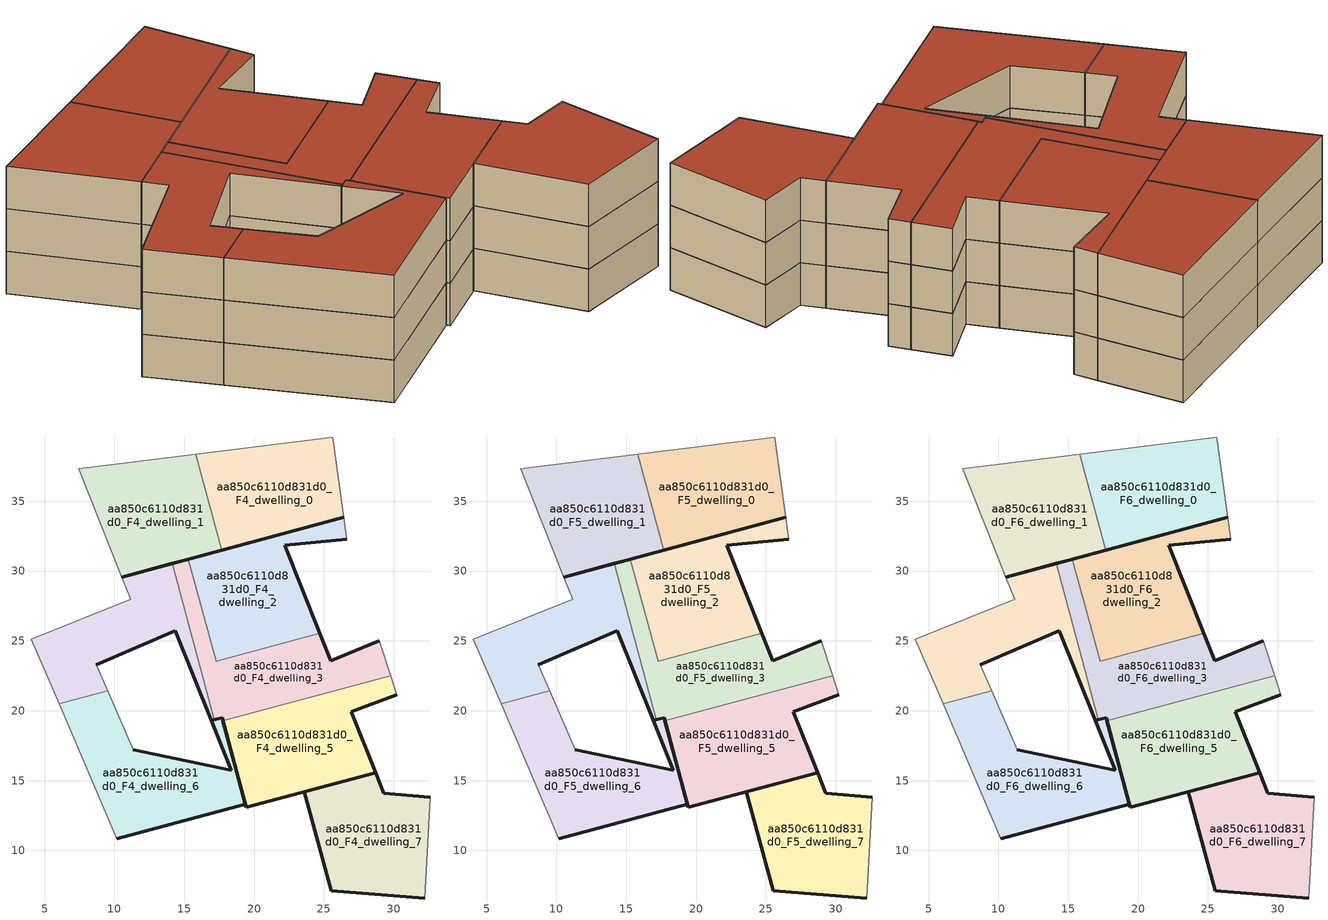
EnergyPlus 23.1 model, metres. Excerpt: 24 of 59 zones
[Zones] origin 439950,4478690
aa850c6110d831d0_F4_dwelling_0
 floor to aa850c6110d831d0_F3_dwelling_0 (EU_floor_Construction): 26.41,33.86 25.63,39.6 15.84,38.38 17.7,31.51 z12
 wall outside (EU_wall_Construction): 26.41,33.86 17.7,31.51 z12:15
 wall to aa850c6110d831d0_F4_dwelling_1 (EU_wall_Construction): 17.7,31.51 15.84,38.38 z12:15
 wall adiabatic (EU_wall_Construction): 15.84,38.38 25.63,39.6 26.41,33.86 z12:15
aa850c6110d831d0_F4_dwelling_1
 floor to aa850c6110d831d0_F3_dwelling_1 (EU_floor_Construction): 17.7,31.51 15.84,38.38 7.44,37.33 10.54,29.57 z12
 wall outside (EU_wall_Construction): 17.7,31.51 10.54,29.57 z12:15
 wall adiabatic (EU_wall_Construction): 10.54,29.57 7.44,37.33 15.84,38.38 z12:15
aa850c6110d831d0_F4_dwelling_2
 floor to aa850c6110d831d0_F3_dwelling_2 (EU_floor_Construction): 24.71,25.54 22.19,31.83 26.63,32.27 26.41,33.86 15.3,30.86 17.28,23.53 z12
 wall outside (EU_wall_Construction): 15.3,30.86 26.41,33.86 / 26.63,32.27 22.19,31.83 24.71,25.54 z12:15
 wall adiabatic (EU_wall_Construction): 26.41,33.86 26.63,32.27 z12:15
 wall to aa850c6110d831d0_F4_dwelling_3 (EU_wall_Construction): 24.71,25.54 17.28,23.53 15.3,30.86 z12:15
aa850c6110d831d0_F4_dwelling_3
 floor to aa850c6110d831d0_F3_dwelling_3 (EU_floor_Construction): 29.79,22.52 28.98,25.03 25.49,23.59 24.71,25.54 17.28,23.53 15.3,30.86 14.14,30.54 17.16,19.37 17.71,19.51 17.78,19.27 z12
 wall outside (EU_wall_Construction): 14.14,30.54 15.3,30.86 / 24.71,25.54 25.49,23.59 28.98,25.03 / 17.78,19.27 17.71,19.51 17.16,19.37 z12:15
 wall to aa850c6110d831d0_F4_dwelling_4 (EU_wall_Construction): 17.16,19.37 14.14,30.54 z12:15
 wall adiabatic (EU_wall_Construction): 28.98,25.03 29.79,22.52 z12:15
 wall to aa850c6110d831d0_F4_dwelling_5 (EU_wall_Construction): 29.79,22.52 17.78,19.27 z12:15
aa850c6110d831d0_F4_dwelling_4
 floor to aa850c6110d831d0_F3_dwelling_4 (EU_floor_Construction): 17.16,19.37 14.14,30.54 10.54,29.57 11.18,27.97 4.07,25.12 6.04,20.49 9.51,21.43 8.71,23.28 14.36,25.71 16.94,19.31 z12
 wall outside (EU_wall_Construction): 10.54,29.57 14.14,30.54 / 17.16,19.37 16.94,19.31 14.36,25.71 8.71,23.28 z12:15
 wall to aa850c6110d831d0_F4_dwelling_6 (EU_wall_Construction): 9.51,21.43 6.04,20.49 z12:15
 wall adiabatic (EU_wall_Construction): 6.04,20.49 4.07,25.12 11.18,27.97 10.54,29.57 / 8.71,23.28 9.51,21.43 z12:15
aa850c6110d831d0_F4_dwelling_5
 floor to aa850c6110d831d0_F3_dwelling_5 (EU_floor_Construction): 28.7,15.58 26.95,19.93 30.23,21.16 29.79,22.52 17.78,19.27 19.45,13.08 z12
 wall outside (EU_wall_Construction): 30.23,21.16 26.95,19.93 28.7,15.58 19.45,13.08 17.78,19.27 z12:15
 wall adiabatic (EU_wall_Construction): 29.79,22.52 30.23,21.16 z12:15
aa850c6110d831d0_F4_dwelling_6
 floor to aa850c6110d831d0_F3_dwelling_6 (EU_floor_Construction): 19.39,13.32 17.71,19.51 16.94,19.31 18.36,15.76 11.35,17.2 9.51,21.43 6.04,20.49 10.16,10.83 z12
 wall outside (EU_wall_Construction): 11.35,17.2 18.36,15.76 16.94,19.31 17.71,19.51 19.39,13.32 10.16,10.83 z12:15
 wall adiabatic (EU_wall_Construction): 9.51,21.43 11.35,17.2 / 10.16,10.83 6.04,20.49 z12:15
aa850c6110d831d0_F4_dwelling_7
 floor to aa850c6110d831d0_F3_dwelling_7 (EU_floor_Construction): 32.23,6.6 32.59,13.82 29.29,14.1 28.7,15.58 23.61,14.2 25.53,7.1 z12
 wall outside (EU_wall_Construction): 32.23,6.6 25.53,7.1 23.61,14.2 28.7,15.58 29.29,14.1 32.59,13.82 z12:15
 wall adiabatic (EU_wall_Construction): 32.59,13.82 32.23,6.6 z12:15
aa850c6110d831d0_F5_dwelling_0
 floor to aa850c6110d831d0_F4_dwelling_0 (EU_floor_Construction): 26.41,33.86 25.63,39.6 15.84,38.38 17.7,31.51 z15
 wall outside (EU_wall_Construction): 26.41,33.86 17.7,31.51 z15:18
 wall to aa850c6110d831d0_F5_dwelling_1 (EU_wall_Construction): 17.7,31.51 15.84,38.38 z15:18
 wall adiabatic (EU_wall_Construction): 15.84,38.38 25.63,39.6 26.41,33.86 z15:18
aa850c6110d831d0_F5_dwelling_1
 floor to aa850c6110d831d0_F4_dwelling_1 (EU_floor_Construction): 17.7,31.51 15.84,38.38 7.44,37.33 10.54,29.57 z15
 wall outside (EU_wall_Construction): 17.7,31.51 10.54,29.57 z15:18
 wall adiabatic (EU_wall_Construction): 10.54,29.57 7.44,37.33 15.84,38.38 z15:18
aa850c6110d831d0_F5_dwelling_2
 floor to aa850c6110d831d0_F4_dwelling_2 (EU_floor_Construction): 24.71,25.54 22.19,31.83 26.63,32.27 26.41,33.86 15.3,30.86 17.28,23.53 z15
 wall outside (EU_wall_Construction): 15.3,30.86 26.41,33.86 / 26.63,32.27 22.19,31.83 24.71,25.54 z15:18
 wall adiabatic (EU_wall_Construction): 26.41,33.86 26.63,32.27 z15:18
 wall to aa850c6110d831d0_F5_dwelling_3 (EU_wall_Construction): 24.71,25.54 17.28,23.53 15.3,30.86 z15:18
aa850c6110d831d0_F5_dwelling_3
 floor to aa850c6110d831d0_F4_dwelling_3 (EU_floor_Construction): 29.79,22.52 28.98,25.03 25.49,23.59 24.71,25.54 17.28,23.53 15.3,30.86 14.14,30.54 17.16,19.37 17.71,19.51 17.78,19.27 z15
 wall outside (EU_wall_Construction): 14.14,30.54 15.3,30.86 / 24.71,25.54 25.49,23.59 28.98,25.03 / 17.78,19.27 17.71,19.51 17.16,19.37 z15:18
 wall to aa850c6110d831d0_F5_dwelling_4 (EU_wall_Construction): 17.16,19.37 14.14,30.54 z15:18
 wall adiabatic (EU_wall_Construction): 28.98,25.03 29.79,22.52 z15:18
 wall to aa850c6110d831d0_F5_dwelling_5 (EU_wall_Construction): 29.79,22.52 17.78,19.27 z15:18
aa850c6110d831d0_F5_dwelling_4
 floor to aa850c6110d831d0_F4_dwelling_4 (EU_floor_Construction): 17.16,19.37 14.14,30.54 10.54,29.57 11.18,27.97 4.07,25.12 6.04,20.49 9.51,21.43 8.71,23.28 14.36,25.71 16.94,19.31 z15
 wall outside (EU_wall_Construction): 10.54,29.57 14.14,30.54 / 17.16,19.37 16.94,19.31 14.36,25.71 8.71,23.28 z15:18
 wall to aa850c6110d831d0_F5_dwelling_6 (EU_wall_Construction): 9.51,21.43 6.04,20.49 z15:18
 wall adiabatic (EU_wall_Construction): 6.04,20.49 4.07,25.12 11.18,27.97 10.54,29.57 / 8.71,23.28 9.51,21.43 z15:18
aa850c6110d831d0_F5_dwelling_5
 floor to aa850c6110d831d0_F4_dwelling_5 (EU_floor_Construction): 28.7,15.58 26.95,19.93 30.23,21.16 29.79,22.52 17.78,19.27 19.45,13.08 z15
 wall outside (EU_wall_Construction): 30.23,21.16 26.95,19.93 28.7,15.58 19.45,13.08 17.78,19.27 z15:18
 wall adiabatic (EU_wall_Construction): 29.79,22.52 30.23,21.16 z15:18
aa850c6110d831d0_F5_dwelling_6
 floor to aa850c6110d831d0_F4_dwelling_6 (EU_floor_Construction): 19.39,13.32 17.71,19.51 16.94,19.31 18.36,15.76 11.35,17.2 9.51,21.43 6.04,20.49 10.16,10.83 z15
 wall outside (EU_wall_Construction): 11.35,17.2 18.36,15.76 16.94,19.31 17.71,19.51 19.39,13.32 10.16,10.83 z15:18
 wall adiabatic (EU_wall_Construction): 9.51,21.43 11.35,17.2 / 10.16,10.83 6.04,20.49 z15:18
aa850c6110d831d0_F5_dwelling_7
 floor to aa850c6110d831d0_F4_dwelling_7 (EU_floor_Construction): 32.23,6.6 32.59,13.82 29.29,14.1 28.7,15.58 23.61,14.2 25.53,7.1 z15
 wall outside (EU_wall_Construction): 32.23,6.6 25.53,7.1 23.61,14.2 28.7,15.58 29.29,14.1 32.59,13.82 z15:18
 wall adiabatic (EU_wall_Construction): 32.59,13.82 32.23,6.6 z15:18
aa850c6110d831d0_F6_dwelling_0
 floor to aa850c6110d831d0_F5_dwelling_0 (EU_floor_Construction): 26.41,33.86 25.63,39.6 15.84,38.38 17.7,31.51 z18
 wall outside (EU_wall_Construction): 26.41,33.86 17.7,31.51 z18:21
 wall to aa850c6110d831d0_F6_dwelling_1 (EU_wall_Construction): 17.7,31.51 15.84,38.38 z18:21
 wall adiabatic (EU_wall_Construction): 15.84,38.38 25.63,39.6 26.41,33.86 z18:21
 roof outside (EU_roof_Construction): 25.63,39.6 26.41,33.86 17.7,31.51 15.84,38.38 z21
aa850c6110d831d0_F6_dwelling_1
 floor to aa850c6110d831d0_F5_dwelling_1 (EU_floor_Construction): 17.7,31.51 15.84,38.38 7.44,37.33 10.54,29.57 z18
 wall outside (EU_wall_Construction): 17.7,31.51 10.54,29.57 z18:21
 wall adiabatic (EU_wall_Construction): 10.54,29.57 7.44,37.33 15.84,38.38 z18:21
 roof outside (EU_roof_Construction): 15.84,38.38 17.7,31.51 10.54,29.57 7.44,37.33 z21
aa850c6110d831d0_F6_dwelling_2
 floor to aa850c6110d831d0_F5_dwelling_2 (EU_floor_Construction): 24.71,25.54 22.19,31.83 26.63,32.27 26.41,33.86 15.3,30.86 17.28,23.53 z18
 wall outside (EU_wall_Construction): 15.3,30.86 26.41,33.86 / 26.63,32.27 22.19,31.83 24.71,25.54 z18:21
 wall adiabatic (EU_wall_Construction): 26.41,33.86 26.63,32.27 z18:21
 wall to aa850c6110d831d0_F6_dwelling_3 (EU_wall_Construction): 24.71,25.54 17.28,23.53 15.3,30.86 z18:21
 roof outside (EU_roof_Construction): 26.41,33.86 26.63,32.27 22.19,31.83 24.71,25.54 17.28,23.53 15.3,30.86 z21
aa850c6110d831d0_F6_dwelling_3
 floor to aa850c6110d831d0_F5_dwelling_3 (EU_floor_Construction): 29.79,22.52 28.98,25.03 25.49,23.59 24.71,25.54 17.28,23.53 15.3,30.86 14.14,30.54 17.16,19.37 17.71,19.51 17.78,19.27 z18
 wall outside (EU_wall_Construction): 14.14,30.54 15.3,30.86 / 24.71,25.54 25.49,23.59 28.98,25.03 / 17.78,19.27 17.71,19.51 17.16,19.37 z18:21
 wall to aa850c6110d831d0_F6_dwelling_4 (EU_wall_Construction): 17.16,19.37 14.14,30.54 z18:21
 wall adiabatic (EU_wall_Construction): 28.98,25.03 29.79,22.52 z18:21
 wall to aa850c6110d831d0_F6_dwelling_5 (EU_wall_Construction): 29.79,22.52 17.78,19.27 z18:21
 roof outside (EU_roof_Construction): 28.98,25.03 29.79,22.52 17.78,19.27 17.71,19.51 17.16,19.37 14.14,30.54 15.3,30.86 17.28,23.53 24.71,25.54 25.49,23.59 z21
aa850c6110d831d0_F6_dwelling_4
 floor to aa850c6110d831d0_F5_dwelling_4 (EU_floor_Construction): 17.16,19.37 14.14,30.54 10.54,29.57 11.18,27.97 4.07,25.12 6.04,20.49 9.51,21.43 8.71,23.28 14.36,25.71 16.94,19.31 z18
 wall outside (EU_wall_Construction): 10.54,29.57 14.14,30.54 / 17.16,19.37 16.94,19.31 14.36,25.71 8.71,23.28 z18:21
 wall to aa850c6110d831d0_F6_dwelling_6 (EU_wall_Construction): 9.51,21.43 6.04,20.49 z18:21
 wall adiabatic (EU_wall_Construction): 6.04,20.49 4.07,25.12 11.18,27.97 10.54,29.57 / 8.71,23.28 9.51,21.43 z18:21
 roof outside (EU_roof_Construction): 14.14,30.54 17.16,19.37 16.94,19.31 14.36,25.71 8.71,23.28 9.51,21.43 6.04,20.49 4.07,25.12 11.18,27.97 10.54,29.57 z21
aa850c6110d831d0_F6_dwelling_5
 floor to aa850c6110d831d0_F5_dwelling_5 (EU_floor_Construction): 28.7,15.58 26.95,19.93 30.23,21.16 29.79,22.52 17.78,19.27 19.45,13.08 z18
 wall outside (EU_wall_Construction): 30.23,21.16 26.95,19.93 28.7,15.58 19.45,13.08 17.78,19.27 z18:21
 wall adiabatic (EU_wall_Construction): 29.79,22.52 30.23,21.16 z18:21
 roof outside (EU_roof_Construction): 29.79,22.52 30.23,21.16 26.95,19.93 28.7,15.58 19.45,13.08 17.78,19.27 z21
aa850c6110d831d0_F6_dwelling_6
 floor to aa850c6110d831d0_F5_dwelling_6 (EU_floor_Construction): 19.39,13.32 17.71,19.51 16.94,19.31 18.36,15.76 11.35,17.2 9.51,21.43 6.04,20.49 10.16,10.83 z18
 wall outside (EU_wall_Construction): 11.35,17.2 18.36,15.76 16.94,19.31 17.71,19.51 19.39,13.32 10.16,10.83 z18:21
 wall adiabatic (EU_wall_Construction): 9.51,21.43 11.35,17.2 / 10.16,10.83 6.04,20.49 z18:21
 roof outside (EU_roof_Construction): 17.71,19.51 19.39,13.32 10.16,10.83 6.04,20.49 9.51,21.43 11.35,17.2 18.36,15.76 16.94,19.31 z21
aa850c6110d831d0_F6_dwelling_7
 floor to aa850c6110d831d0_F5_dwelling_7 (EU_floor_Construction): 32.23,6.6 32.59,13.82 29.29,14.1 28.7,15.58 23.61,14.2 25.53,7.1 z18
 wall outside (EU_wall_Construction): 32.23,6.6 25.53,7.1 23.61,14.2 28.7,15.58 29.29,14.1 32.59,13.82 z18:21
 wall adiabatic (EU_wall_Construction): 32.59,13.82 32.23,6.6 z18:21
 roof outside (EU_roof_Construction): 32.59,13.82 32.23,6.6 25.53,7.1 23.61,14.2 28.7,15.58 29.29,14.1 z21
[Building]
EU S2 Campaign: North Axis=0; Terrain=City; Solar Distribution=FullExterior
[Site:Location]
Madrid: Latitude=40.5; Longitude=-3.5; Time Zone=1; Elevation=609
[SizingPeriod:WeatherFileDays]
AnnualSizingPeriod: Begin Month=1; Begin Day of Month=1; End Month=12; End Day of Month=31; Day of Week for Start Day=Monday; Use Weather File Daylight Saving Period=No; Use Weather File Rain and Snow Indicators=No
[MATERIAL]
EU_InternalMass_Material: Roughness=MediumRough; Thickness=0.1; Conductivity=1; Density=1800; Specific Heat=900; Thermal Absorptance=0.9; Solar Absorptance=0.7; Visible Absorptance=0.7
[MATERIAL:NOMASS] Roughness=MediumRough; Thermal Absorptance=0.9; Solar Absorptance=0.7; Visible Absorptance=0.7
Name | Thermal Resistance
EU_wall_NoMass | 0.459673
EU_roof_NoMass | 0.495815
EU_floor_NoMass | 0.788942
[CONSTRUCTION]
EU_wall_Construction: EU_wall_NoMass
EU_roof_Construction: EU_roof_NoMass
EU_floor_Construction: EU_floor_NoMass
EU_InternalMass_Construction: EU_InternalMass_Material
[ZONE] Type=1; Multiplier=1; Ceiling Height=autocalculate; Floor Area=autocalculate; Part of Total Floor Area=Yes
Name | Volume
aa850c6110d831d0_F4_dwelling_0; aa850c6110d831d0_F5_dwelling_0; aa850c6110d831d0_F6_dwelling_0 | 181.976
aa850c6110d831d0_F4_dwelling_1; aa850c6110d831d0_F5_dwelling_1; aa850c6110d831d0_F6_dwelling_1 | 181.97
aa850c6110d831d0_F4_dwelling_2; aa850c6110d831d0_F5_dwelling_2; aa850c6110d831d0_F6_dwelling_2 | 181.947
aa850c6110d831d0_F4_dwelling_3; aa850c6110d831d0_F5_dwelling_3; aa850c6110d831d0_F6_dwelling_3 | 169.641
aa850c6110d831d0_F4_dwelling_4; aa850c6110d831d0_F5_dwelling_4; aa850c6110d831d0_F6_dwelling_4 | 160.341
aa850c6110d831d0_F4_dwelling_5; aa850c6110d831d0_F5_dwelling_5; aa850c6110d831d0_F6_dwelling_5 | 194.269
aa850c6110d831d0_F4_dwelling_6; aa850c6110d831d0_F5_dwelling_6; aa850c6110d831d0_F6_dwelling_6 | 196.423
aa850c6110d831d0_F4_dwelling_7; aa850c6110d831d0_F5_dwelling_7; aa850c6110d831d0_F6_dwelling_7 | 181.968
[INTERNALMASS] Construction=EU_InternalMass_Construction
Name | Zone or ZoneList | Surface Area
aa850c6110d831d0_F4_dwelling_0_EU_InternalMass | aa850c6110d831d0_F4_dwelling_0 | 68.232
aa850c6110d831d0_F4_dwelling_1_EU_InternalMass | aa850c6110d831d0_F4_dwelling_1 | 68.2317
aa850c6110d831d0_F4_dwelling_2_EU_InternalMass | aa850c6110d831d0_F4_dwelling_2 | 68.2384
aa850c6110d831d0_F4_dwelling_3_EU_InternalMass | aa850c6110d831d0_F4_dwelling_3 | 69.5535
aa850c6110d831d0_F4_dwelling_4_EU_InternalMass | aa850c6110d831d0_F4_dwelling_4 | 67.5696
aa850c6110d831d0_F4_dwelling_5_EU_InternalMass | aa850c6110d831d0_F4_dwelling_5 | 66.2439
aa850c6110d831d0_F4_dwelling_6_EU_InternalMass | aa850c6110d831d0_F4_dwelling_6 | 68.2315
aa850c6110d831d0_F4_dwelling_7_EU_InternalMass | aa850c6110d831d0_F4_dwelling_7 | 69.5741
aa850c6110d831d0_F5_dwelling_0_EU_InternalMass | aa850c6110d831d0_F5_dwelling_0 | 68.232
aa850c6110d831d0_F5_dwelling_1_EU_InternalMass | aa850c6110d831d0_F5_dwelling_1 | 68.2317
aa850c6110d831d0_F5_dwelling_2_EU_InternalMass | aa850c6110d831d0_F5_dwelling_2 | 68.2384
aa850c6110d831d0_F5_dwelling_3_EU_InternalMass | aa850c6110d831d0_F5_dwelling_3 | 69.5535
aa850c6110d831d0_F5_dwelling_4_EU_InternalMass | aa850c6110d831d0_F5_dwelling_4 | 67.5696
aa850c6110d831d0_F5_dwelling_5_EU_InternalMass | aa850c6110d831d0_F5_dwelling_5 | 66.2439
aa850c6110d831d0_F5_dwelling_6_EU_InternalMass | aa850c6110d831d0_F5_dwelling_6 | 68.2315
aa850c6110d831d0_F5_dwelling_7_EU_InternalMass | aa850c6110d831d0_F5_dwelling_7 | 69.5741
aa850c6110d831d0_F6_dwelling_0_EU_InternalMass | aa850c6110d831d0_F6_dwelling_0 | 68.232
aa850c6110d831d0_F6_dwelling_1_EU_InternalMass | aa850c6110d831d0_F6_dwelling_1 | 68.2317
aa850c6110d831d0_F6_dwelling_2_EU_InternalMass | aa850c6110d831d0_F6_dwelling_2 | 68.2384
aa850c6110d831d0_F6_dwelling_3_EU_InternalMass | aa850c6110d831d0_F6_dwelling_3 | 69.5535
aa850c6110d831d0_F6_dwelling_4_EU_InternalMass | aa850c6110d831d0_F6_dwelling_4 | 67.5696
aa850c6110d831d0_F6_dwelling_5_EU_InternalMass | aa850c6110d831d0_F6_dwelling_5 | 66.2439
aa850c6110d831d0_F6_dwelling_6_EU_InternalMass | aa850c6110d831d0_F6_dwelling_6 | 68.2315
aa850c6110d831d0_F6_dwelling_7_EU_InternalMass | aa850c6110d831d0_F6_dwelling_7 | 69.5741
[OTHEREQUIPMENT] Fuel Type=Electricity; Design Level Calculation Method=Watts/Area; Power per Zone Floor Area=1; Fraction Latent=0; Fraction Radiant=0; Fraction Lost=0; Carbon Dioxide Generation Rate=0; EndUse Subcategory=EU_Step8_InternalGains
Name | Zone or ZoneList or Space or SpaceList | Schedule
EU_Step8_InternalGain_aa850c6110d831d0_F4_dwelling_0_f000 | aa850c6110d831d0_F4_dwelling_0 | EU_Step8_GainSchedule_aa850c6110d831d0_F4_dwelling_0_f000
EU_Step8_InternalGain_aa850c6110d831d0_F4_dwelling_1_f000 | aa850c6110d831d0_F4_dwelling_1 | EU_Step8_GainSchedule_aa850c6110d831d0_F4_dwelling_1_f000
EU_Step8_InternalGain_aa850c6110d831d0_F4_dwelling_2_f000 | aa850c6110d831d0_F4_dwelling_2 | EU_Step8_GainSchedule_aa850c6110d831d0_F4_dwelling_2_f000
EU_Step8_InternalGain_aa850c6110d831d0_F4_dwelling_3_f000 | aa850c6110d831d0_F4_dwelling_3 | EU_Step8_GainSchedule_aa850c6110d831d0_F4_dwelling_3_f000
EU_Step8_InternalGain_aa850c6110d831d0_F4_dwelling_4_f000 | aa850c6110d831d0_F4_dwelling_4 | EU_Step8_GainSchedule_aa850c6110d831d0_F4_dwelling_4_f000
EU_Step8_InternalGain_aa850c6110d831d0_F4_dwelling_5_f000 | aa850c6110d831d0_F4_dwelling_5 | EU_Step8_GainSchedule_aa850c6110d831d0_F4_dwelling_5_f000
EU_Step8_InternalGain_aa850c6110d831d0_F4_dwelling_6_f000 | aa850c6110d831d0_F4_dwelling_6 | EU_Step8_GainSchedule_aa850c6110d831d0_F4_dwelling_6_f000
EU_Step8_InternalGain_aa850c6110d831d0_F4_dwelling_7_f000 | aa850c6110d831d0_F4_dwelling_7 | EU_Step8_GainSchedule_aa850c6110d831d0_F4_dwelling_7_f000
EU_Step8_InternalGain_aa850c6110d831d0_F5_dwelling_0_f000 | aa850c6110d831d0_F5_dwelling_0 | EU_Step8_GainSchedule_aa850c6110d831d0_F5_dwelling_0_f000
EU_Step8_InternalGain_aa850c6110d831d0_F5_dwelling_1_f000 | aa850c6110d831d0_F5_dwelling_1 | EU_Step8_GainSchedule_aa850c6110d831d0_F5_dwelling_1_f000
EU_Step8_InternalGain_aa850c6110d831d0_F5_dwelling_2_f000 | aa850c6110d831d0_F5_dwelling_2 | EU_Step8_GainSchedule_aa850c6110d831d0_F5_dwelling_2_f000
EU_Step8_InternalGain_aa850c6110d831d0_F5_dwelling_3_f000 | aa850c6110d831d0_F5_dwelling_3 | EU_Step8_GainSchedule_aa850c6110d831d0_F5_dwelling_3_f000
EU_Step8_InternalGain_aa850c6110d831d0_F5_dwelling_4_f000 | aa850c6110d831d0_F5_dwelling_4 | EU_Step8_GainSchedule_aa850c6110d831d0_F5_dwelling_4_f000
EU_Step8_InternalGain_aa850c6110d831d0_F5_dwelling_5_f000 | aa850c6110d831d0_F5_dwelling_5 | EU_Step8_GainSchedule_aa850c6110d831d0_F5_dwelling_5_f000
EU_Step8_InternalGain_aa850c6110d831d0_F5_dwelling_6_f000 | aa850c6110d831d0_F5_dwelling_6 | EU_Step8_GainSchedule_aa850c6110d831d0_F5_dwelling_6_f000
EU_Step8_InternalGain_aa850c6110d831d0_F5_dwelling_7_f000 | aa850c6110d831d0_F5_dwelling_7 | EU_Step8_GainSchedule_aa850c6110d831d0_F5_dwelling_7_f000
EU_Step8_InternalGain_aa850c6110d831d0_F6_dwelling_0_f000 | aa850c6110d831d0_F6_dwelling_0 | EU_Step8_GainSchedule_aa850c6110d831d0_F6_dwelling_0_f000
EU_Step8_InternalGain_aa850c6110d831d0_F6_dwelling_1_f000 | aa850c6110d831d0_F6_dwelling_1 | EU_Step8_GainSchedule_aa850c6110d831d0_F6_dwelling_1_f000
EU_Step8_InternalGain_aa850c6110d831d0_F6_dwelling_2_f000 | aa850c6110d831d0_F6_dwelling_2 | EU_Step8_GainSchedule_aa850c6110d831d0_F6_dwelling_2_f000
EU_Step8_InternalGain_aa850c6110d831d0_F6_dwelling_3_f000 | aa850c6110d831d0_F6_dwelling_3 | EU_Step8_GainSchedule_aa850c6110d831d0_F6_dwelling_3_f000
EU_Step8_InternalGain_aa850c6110d831d0_F6_dwelling_4_f000 | aa850c6110d831d0_F6_dwelling_4 | EU_Step8_GainSchedule_aa850c6110d831d0_F6_dwelling_4_f000
EU_Step8_InternalGain_aa850c6110d831d0_F6_dwelling_5_f000 | aa850c6110d831d0_F6_dwelling_5 | EU_Step8_GainSchedule_aa850c6110d831d0_F6_dwelling_5_f000
EU_Step8_InternalGain_aa850c6110d831d0_F6_dwelling_6_f000 | aa850c6110d831d0_F6_dwelling_6 | EU_Step8_GainSchedule_aa850c6110d831d0_F6_dwelling_6_f000
EU_Step8_InternalGain_aa850c6110d831d0_F6_dwelling_7_f000 | aa850c6110d831d0_F6_dwelling_7 | EU_Step8_GainSchedule_aa850c6110d831d0_F6_dwelling_7_f000
[ZONEVENTILATION:DESIGNFLOWRATE] Schedule=EU_AlwaysOn; Design Flow Rate Calculation Method=AirChanges/Hour; Air Changes per Hour=0.719161; Ventilation Type=Natural; Fan Pressure Rise=0; Fan Total Efficiency=1; Constant Term Coefficient=1; Temperature Term Coefficient=0; Velocity Term Coefficient=0; Velocity Squared Term Coefficient=0; Minimum Indoor Temperature=-100; Maximum Indoor Temperature=100; Delta Temperature=-100; Minimum Outdoor Temperature=-100; Maximum Outdoor Temperature=100; Maximum Wind Speed=40
Name | Zone or ZoneList or Space or SpaceList
EU_ConstantAir_aa850c6110d831d0_F4_dwelling_0 | aa850c6110d831d0_F4_dwelling_0
EU_ConstantAir_aa850c6110d831d0_F4_dwelling_1 | aa850c6110d831d0_F4_dwelling_1
EU_ConstantAir_aa850c6110d831d0_F4_dwelling_2 | aa850c6110d831d0_F4_dwelling_2
EU_ConstantAir_aa850c6110d831d0_F4_dwelling_3 | aa850c6110d831d0_F4_dwelling_3
EU_ConstantAir_aa850c6110d831d0_F4_dwelling_4 | aa850c6110d831d0_F4_dwelling_4
EU_ConstantAir_aa850c6110d831d0_F4_dwelling_5 | aa850c6110d831d0_F4_dwelling_5
EU_ConstantAir_aa850c6110d831d0_F4_dwelling_6 | aa850c6110d831d0_F4_dwelling_6
EU_ConstantAir_aa850c6110d831d0_F4_dwelling_7 | aa850c6110d831d0_F4_dwelling_7
EU_ConstantAir_aa850c6110d831d0_F5_dwelling_0 | aa850c6110d831d0_F5_dwelling_0
EU_ConstantAir_aa850c6110d831d0_F5_dwelling_1 | aa850c6110d831d0_F5_dwelling_1
EU_ConstantAir_aa850c6110d831d0_F5_dwelling_2 | aa850c6110d831d0_F5_dwelling_2
EU_ConstantAir_aa850c6110d831d0_F5_dwelling_3 | aa850c6110d831d0_F5_dwelling_3
EU_ConstantAir_aa850c6110d831d0_F5_dwelling_4 | aa850c6110d831d0_F5_dwelling_4
EU_ConstantAir_aa850c6110d831d0_F5_dwelling_5 | aa850c6110d831d0_F5_dwelling_5
EU_ConstantAir_aa850c6110d831d0_F5_dwelling_6 | aa850c6110d831d0_F5_dwelling_6
EU_ConstantAir_aa850c6110d831d0_F5_dwelling_7 | aa850c6110d831d0_F5_dwelling_7
EU_ConstantAir_aa850c6110d831d0_F6_dwelling_0 | aa850c6110d831d0_F6_dwelling_0
EU_ConstantAir_aa850c6110d831d0_F6_dwelling_1 | aa850c6110d831d0_F6_dwelling_1
EU_ConstantAir_aa850c6110d831d0_F6_dwelling_2 | aa850c6110d831d0_F6_dwelling_2
EU_ConstantAir_aa850c6110d831d0_F6_dwelling_3 | aa850c6110d831d0_F6_dwelling_3
EU_ConstantAir_aa850c6110d831d0_F6_dwelling_4 | aa850c6110d831d0_F6_dwelling_4
EU_ConstantAir_aa850c6110d831d0_F6_dwelling_5 | aa850c6110d831d0_F6_dwelling_5
EU_ConstantAir_aa850c6110d831d0_F6_dwelling_6 | aa850c6110d831d0_F6_dwelling_6
EU_ConstantAir_aa850c6110d831d0_F6_dwelling_7 | aa850c6110d831d0_F6_dwelling_7
[HVACTEMPLATE:THERMOSTAT] Constant Heating Setpoint=20; Constant Cooling Setpoint=50
EU_HeatOnly_aa850c6110d831d0_F0_dwelling_0; EU_HeatOnly_aa850c6110d831d0_F0_dwelling_1; EU_HeatOnly_aa850c6110d831d0_F0_dwelling_2; EU_HeatOnly_aa850c6110d831d0_F0_dwelling_3; EU_HeatOnly_aa850c6110d831d0_F0_dwelling_4; EU_HeatOnly_aa850c6110d831d0_F0_dwelling_5; EU_HeatOnly_aa850c6110d831d0_F0_dwelling_6; EU_HeatOnly_aa850c6110d831d0_F0_dwelling_7; EU_HeatOnly_aa850c6110d831d0_F0_dwelling_8; EU_HeatOnly_aa850c6110d831d0_F1_dwelling_0; EU_HeatOnly_aa850c6110d831d0_F1_dwelling_1; EU_HeatOnly_aa850c6110d831d0_F1_dwelling_2; EU_HeatOnly_aa850c6110d831d0_F1_dwelling_3; EU_HeatOnly_aa850c6110d831d0_F1_dwelling_4; EU_HeatOnly_aa850c6110d831d0_F1_dwelling_5; EU_HeatOnly_aa850c6110d831d0_F1_dwelling_6; EU_HeatOnly_aa850c6110d831d0_F1_dwelling_7; EU_HeatOnly_aa850c6110d831d0_F1_dwelling_8; EU_HeatOnly_aa850c6110d831d0_F2_dwelling_0; EU_HeatOnly_aa850c6110d831d0_F2_dwelling_1; EU_HeatOnly_aa850c6110d831d0_F2_dwelling_2; EU_HeatOnly_aa850c6110d831d0_F2_dwelling_3; EU_HeatOnly_aa850c6110d831d0_F2_dwelling_4; EU_HeatOnly_aa850c6110d831d0_F2_dwelling_5; EU_HeatOnly_aa850c6110d831d0_F2_dwelling_6; EU_HeatOnly_aa850c6110d831d0_F2_dwelling_7; EU_HeatOnly_aa850c6110d831d0_F2_dwelling_8; EU_HeatOnly_aa850c6110d831d0_F3_dwelling_0; EU_HeatOnly_aa850c6110d831d0_F3_dwelling_1; EU_HeatOnly_aa850c6110d831d0_F3_dwelling_2; EU_HeatOnly_aa850c6110d831d0_F3_dwelling_3; EU_HeatOnly_aa850c6110d831d0_F3_dwelling_4; EU_HeatOnly_aa850c6110d831d0_F3_dwelling_5; EU_HeatOnly_aa850c6110d831d0_F3_dwelling_6; EU_HeatOnly_aa850c6110d831d0_F3_dwelling_7; EU_HeatOnly_aa850c6110d831d0_F4_dwelling_0; EU_HeatOnly_aa850c6110d831d0_F4_dwelling_1; EU_HeatOnly_aa850c6110d831d0_F4_dwelling_2; EU_HeatOnly_aa850c6110d831d0_F4_dwelling_3; EU_HeatOnly_aa850c6110d831d0_F4_dwelling_4; EU_HeatOnly_aa850c6110d831d0_F4_dwelling_5; EU_HeatOnly_aa850c6110d831d0_F4_dwelling_6; EU_HeatOnly_aa850c6110d831d0_F4_dwelling_7; EU_HeatOnly_aa850c6110d831d0_F5_dwelling_0; EU_HeatOnly_aa850c6110d831d0_F5_dwelling_1; EU_HeatOnly_aa850c6110d831d0_F5_dwelling_2; EU_HeatOnly_aa850c6110d831d0_F5_dwelling_3; EU_HeatOnly_aa850c6110d831d0_F5_dwelling_4; EU_HeatOnly_aa850c6110d831d0_F5_dwelling_5; EU_HeatOnly_aa850c6110d831d0_F5_dwelling_6; EU_HeatOnly_aa850c6110d831d0_F5_dwelling_7; EU_HeatOnly_aa850c6110d831d0_F6_dwelling_0; EU_HeatOnly_aa850c6110d831d0_F6_dwelling_1; EU_HeatOnly_aa850c6110d831d0_F6_dwelling_2; EU_HeatOnly_aa850c6110d831d0_F6_dwelling_3; EU_HeatOnly_aa850c6110d831d0_F6_dwelling_4; EU_HeatOnly_aa850c6110d831d0_F6_dwelling_5; EU_HeatOnly_aa850c6110d831d0_F6_dwelling_6; EU_HeatOnly_aa850c6110d831d0_F6_dwelling_7
[HVACTEMPLATE:ZONE:IDEALLOADSAIRSYSTEM] System Availability Schedule=EU_AlwaysOn; Maximum Heating Supply Air Temperature=50; Minimum Cooling Supply Air Temperature=13; Maximum Heating Supply Air Humidity Ratio=0.0156; Minimum Cooling Supply Air Humidity Ratio=0.0077; Heating Limit=NoLimit; Cooling Limit=NoLimit; Heating Availability Schedule=EU_AlwaysOn; Cooling Availability Schedule=EU_CoolingOff; Dehumidification Control Type=ConstantSensibleHeatRatio; Cooling Sensible Heat Ratio=0.7; Dehumidification Setpoint=60; Humidification Control Type=None; Humidification Setpoint=30; Outdoor Air Method=None; Outdoor Air Flow Rate per Person=0.00944; Outdoor Air Flow Rate per Zone Floor Area=0; Outdoor Air Flow Rate per Zone=0; Demand Controlled Ventilation Type=None; Outdoor Air Economizer Type=NoEconomizer; Heat Recovery Type=None; Sensible Heat Recovery Effectiveness=0.7; Latent Heat Recovery Effectiveness=0.65
Name | Template Thermostat
aa850c6110d831d0_F4_dwelling_0 | EU_HeatOnly_aa850c6110d831d0_F4_dwelling_0
aa850c6110d831d0_F4_dwelling_1 | EU_HeatOnly_aa850c6110d831d0_F4_dwelling_1
aa850c6110d831d0_F4_dwelling_2 | EU_HeatOnly_aa850c6110d831d0_F4_dwelling_2
aa850c6110d831d0_F4_dwelling_3 | EU_HeatOnly_aa850c6110d831d0_F4_dwelling_3
aa850c6110d831d0_F4_dwelling_4 | EU_HeatOnly_aa850c6110d831d0_F4_dwelling_4
aa850c6110d831d0_F4_dwelling_5 | EU_HeatOnly_aa850c6110d831d0_F4_dwelling_5
aa850c6110d831d0_F4_dwelling_6 | EU_HeatOnly_aa850c6110d831d0_F4_dwelling_6
aa850c6110d831d0_F4_dwelling_7 | EU_HeatOnly_aa850c6110d831d0_F4_dwelling_7
aa850c6110d831d0_F5_dwelling_0 | EU_HeatOnly_aa850c6110d831d0_F5_dwelling_0
aa850c6110d831d0_F5_dwelling_1 | EU_HeatOnly_aa850c6110d831d0_F5_dwelling_1
aa850c6110d831d0_F5_dwelling_2 | EU_HeatOnly_aa850c6110d831d0_F5_dwelling_2
aa850c6110d831d0_F5_dwelling_3 | EU_HeatOnly_aa850c6110d831d0_F5_dwelling_3
aa850c6110d831d0_F5_dwelling_4 | EU_HeatOnly_aa850c6110d831d0_F5_dwelling_4
aa850c6110d831d0_F5_dwelling_5 | EU_HeatOnly_aa850c6110d831d0_F5_dwelling_5
aa850c6110d831d0_F5_dwelling_6 | EU_HeatOnly_aa850c6110d831d0_F5_dwelling_6
aa850c6110d831d0_F5_dwelling_7 | EU_HeatOnly_aa850c6110d831d0_F5_dwelling_7
aa850c6110d831d0_F6_dwelling_0 | EU_HeatOnly_aa850c6110d831d0_F6_dwelling_0
aa850c6110d831d0_F6_dwelling_1 | EU_HeatOnly_aa850c6110d831d0_F6_dwelling_1
aa850c6110d831d0_F6_dwelling_2 | EU_HeatOnly_aa850c6110d831d0_F6_dwelling_2
aa850c6110d831d0_F6_dwelling_3 | EU_HeatOnly_aa850c6110d831d0_F6_dwelling_3
aa850c6110d831d0_F6_dwelling_4 | EU_HeatOnly_aa850c6110d831d0_F6_dwelling_4
aa850c6110d831d0_F6_dwelling_5 | EU_HeatOnly_aa850c6110d831d0_F6_dwelling_5
aa850c6110d831d0_F6_dwelling_6 | EU_HeatOnly_aa850c6110d831d0_F6_dwelling_6
aa850c6110d831d0_F6_dwelling_7 | EU_HeatOnly_aa850c6110d831d0_F6_dwelling_7
[SIZING:ZONE] Zone Cooling Design Supply Air Temperature Input Method=SupplyAirTemperature; Zone Cooling Design Supply Air Temperature=13; Zone Heating Design Supply Air Temperature Input Method=SupplyAirTemperature; Zone Heating Design Supply Air Temperature=50; Zone Cooling Design Supply Air Humidity Ratio=0.008; Zone Heating Design Supply Air Humidity Ratio=0.008; Cooling Design Air Flow Method=DesignDay; Cooling Design Air Flow Rate=0; Cooling Minimum Air Flow per Zone Floor Area=0.000762; Cooling Minimum Air Flow=0; Cooling Minimum Air Flow Fraction=0.2; Heating Design Air Flow Method=DesignDay; Heating Design Air Flow Rate=0; Heating Maximum Air Flow per Zone Floor Area=0.002032; Heating Maximum Air Flow=0.141576; Heating Maximum Air Flow Fraction=0.3; Account for Dedicated Outdoor Air System=No; Dedicated Outdoor Air System Control Strategy=NeutralSupplyAir; Dedicated Outdoor Air Low Setpoint Temperature for Design=autosize; Dedicated Outdoor Air High Setpoint Temperature for Design=autosize; Zone Load Sizing Method=Sensible Load Only No Latent Load; Zone Latent Cooling Design Supply Air Humidity Ratio Input Method=HumidityRatioDifference; Zone Cooling Design Supply Air Humidity Ratio Difference=0.005; Zone Latent Heating Design Supply Air Humidity Ratio Input Method=HumidityRatioDifference; Zone Humidification Design Supply Air Humidity Ratio Difference=0.005
aa850c6110d831d0_F4_dwelling_0; aa850c6110d831d0_F4_dwelling_1; aa850c6110d831d0_F4_dwelling_2; aa850c6110d831d0_F4_dwelling_3; aa850c6110d831d0_F4_dwelling_4; aa850c6110d831d0_F4_dwelling_5; aa850c6110d831d0_F4_dwelling_6; aa850c6110d831d0_F4_dwelling_7; aa850c6110d831d0_F5_dwelling_0; aa850c6110d831d0_F5_dwelling_1; aa850c6110d831d0_F5_dwelling_2; aa850c6110d831d0_F5_dwelling_3; aa850c6110d831d0_F5_dwelling_4; aa850c6110d831d0_F5_dwelling_5; aa850c6110d831d0_F5_dwelling_6; aa850c6110d831d0_F5_dwelling_7; aa850c6110d831d0_F6_dwelling_0; aa850c6110d831d0_F6_dwelling_1; aa850c6110d831d0_F6_dwelling_2; aa850c6110d831d0_F6_dwelling_3; aa850c6110d831d0_F6_dwelling_4; aa850c6110d831d0_F6_dwelling_5; aa850c6110d831d0_F6_dwelling_6; aa850c6110d831d0_F6_dwelling_7
[SCHEDULE:CONSTANT]
Name | Hourly Value
EU_AlwaysOn | 1
EU_CoolingOff | 0
[SCHEDULE:FILE] Column Number=1; Rows to Skip at Top=0; Number of Hours of Data=8760; Column Separator=Comma; Interpolate to Timestep=No; Minutes per Item=60; Adjust Schedule for Daylight Savings=Yes
Name | File
EU_Step8_GainSchedule_aa850c6110d831d0_F4_dwelling_0_f000 | ../../schedules/aa850c6110d831d0/aa850c6110d831d0_F4_dwelling_0_f000_gain.csv
EU_Step8_GainSchedule_aa850c6110d831d0_F4_dwelling_1_f000 | ../../schedules/aa850c6110d831d0/aa850c6110d831d0_F4_dwelling_1_f000_gain.csv
EU_Step8_GainSchedule_aa850c6110d831d0_F4_dwelling_2_f000 | ../../schedules/aa850c6110d831d0/aa850c6110d831d0_F4_dwelling_2_f000_gain.csv
EU_Step8_GainSchedule_aa850c6110d831d0_F4_dwelling_3_f000 | ../../schedules/aa850c6110d831d0/aa850c6110d831d0_F4_dwelling_3_f000_gain.csv
EU_Step8_GainSchedule_aa850c6110d831d0_F4_dwelling_4_f000 | ../../schedules/aa850c6110d831d0/aa850c6110d831d0_F4_dwelling_4_f000_gain.csv
EU_Step8_GainSchedule_aa850c6110d831d0_F4_dwelling_5_f000 | ../../schedules/aa850c6110d831d0/aa850c6110d831d0_F4_dwelling_5_f000_gain.csv
EU_Step8_GainSchedule_aa850c6110d831d0_F4_dwelling_6_f000 | ../../schedules/aa850c6110d831d0/aa850c6110d831d0_F4_dwelling_6_f000_gain.csv
EU_Step8_GainSchedule_aa850c6110d831d0_F4_dwelling_7_f000 | ../../schedules/aa850c6110d831d0/aa850c6110d831d0_F4_dwelling_7_f000_gain.csv
EU_Step8_GainSchedule_aa850c6110d831d0_F5_dwelling_0_f000 | ../../schedules/aa850c6110d831d0/aa850c6110d831d0_F5_dwelling_0_f000_gain.csv
EU_Step8_GainSchedule_aa850c6110d831d0_F5_dwelling_1_f000 | ../../schedules/aa850c6110d831d0/aa850c6110d831d0_F5_dwelling_1_f000_gain.csv
EU_Step8_GainSchedule_aa850c6110d831d0_F5_dwelling_2_f000 | ../../schedules/aa850c6110d831d0/aa850c6110d831d0_F5_dwelling_2_f000_gain.csv
EU_Step8_GainSchedule_aa850c6110d831d0_F5_dwelling_3_f000 | ../../schedules/aa850c6110d831d0/aa850c6110d831d0_F5_dwelling_3_f000_gain.csv
EU_Step8_GainSchedule_aa850c6110d831d0_F5_dwelling_4_f000 | ../../schedules/aa850c6110d831d0/aa850c6110d831d0_F5_dwelling_4_f000_gain.csv
EU_Step8_GainSchedule_aa850c6110d831d0_F5_dwelling_5_f000 | ../../schedules/aa850c6110d831d0/aa850c6110d831d0_F5_dwelling_5_f000_gain.csv
EU_Step8_GainSchedule_aa850c6110d831d0_F5_dwelling_6_f000 | ../../schedules/aa850c6110d831d0/aa850c6110d831d0_F5_dwelling_6_f000_gain.csv
EU_Step8_GainSchedule_aa850c6110d831d0_F5_dwelling_7_f000 | ../../schedules/aa850c6110d831d0/aa850c6110d831d0_F5_dwelling_7_f000_gain.csv
EU_Step8_GainSchedule_aa850c6110d831d0_F6_dwelling_0_f000 | ../../schedules/aa850c6110d831d0/aa850c6110d831d0_F6_dwelling_0_f000_gain.csv
EU_Step8_GainSchedule_aa850c6110d831d0_F6_dwelling_1_f000 | ../../schedules/aa850c6110d831d0/aa850c6110d831d0_F6_dwelling_1_f000_gain.csv
EU_Step8_GainSchedule_aa850c6110d831d0_F6_dwelling_2_f000 | ../../schedules/aa850c6110d831d0/aa850c6110d831d0_F6_dwelling_2_f000_gain.csv
EU_Step8_GainSchedule_aa850c6110d831d0_F6_dwelling_3_f000 | ../../schedules/aa850c6110d831d0/aa850c6110d831d0_F6_dwelling_3_f000_gain.csv
EU_Step8_GainSchedule_aa850c6110d831d0_F6_dwelling_4_f000 | ../../schedules/aa850c6110d831d0/aa850c6110d831d0_F6_dwelling_4_f000_gain.csv
EU_Step8_GainSchedule_aa850c6110d831d0_F6_dwelling_5_f000 | ../../schedules/aa850c6110d831d0/aa850c6110d831d0_F6_dwelling_5_f000_gain.csv
EU_Step8_GainSchedule_aa850c6110d831d0_F6_dwelling_6_f000 | ../../schedules/aa850c6110d831d0/aa850c6110d831d0_F6_dwelling_6_f000_gain.csv
EU_Step8_GainSchedule_aa850c6110d831d0_F6_dwelling_7_f000 | ../../schedules/aa850c6110d831d0/aa850c6110d831d0_F6_dwelling_7_f000_gain.csv
